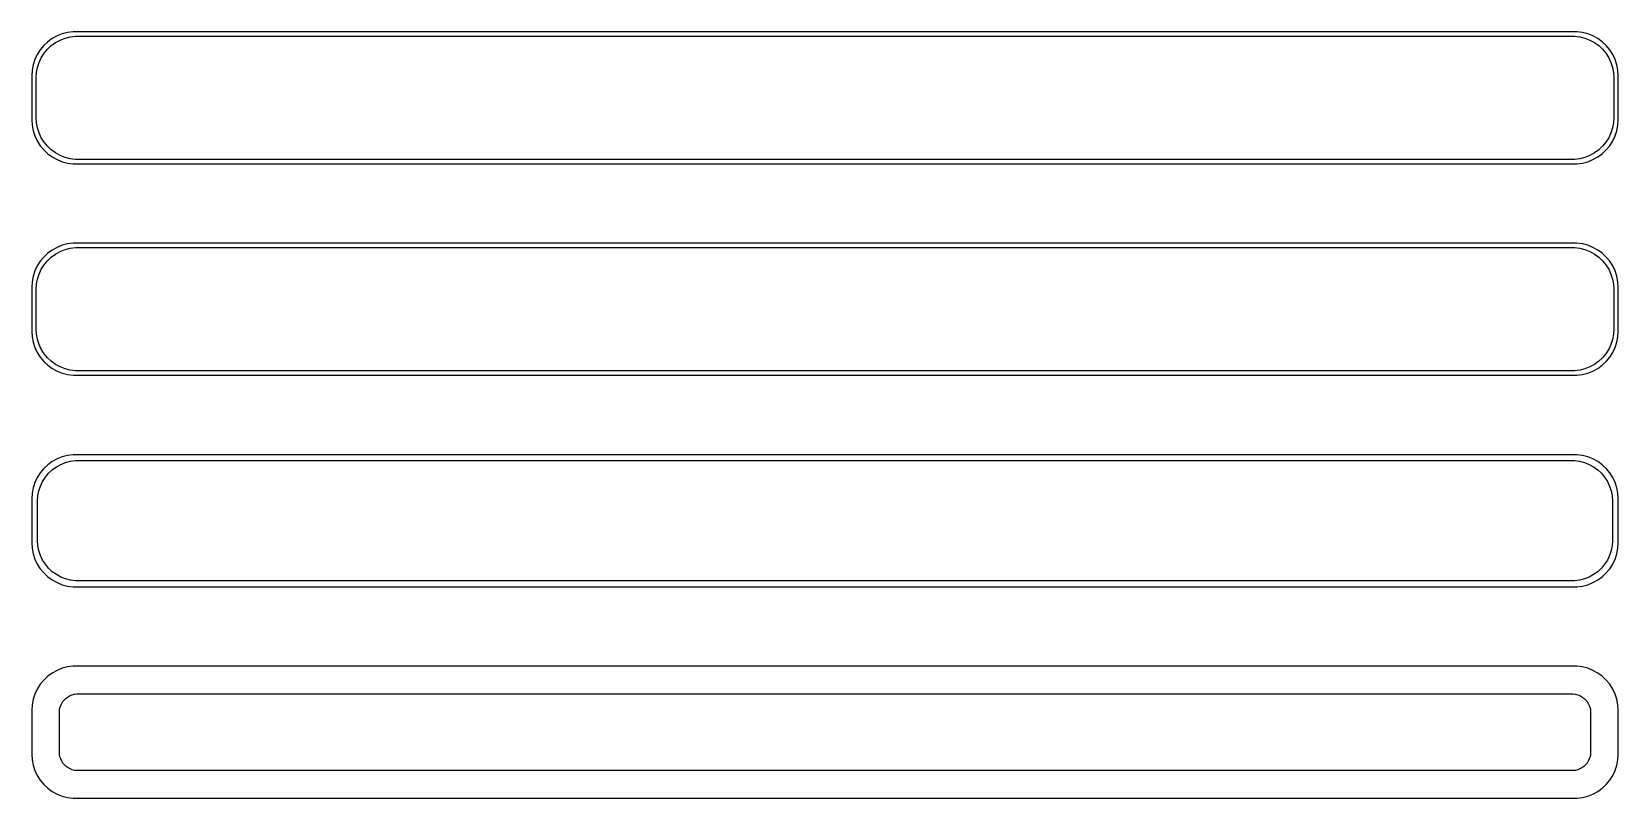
# Model space of a CAD drawing. Header units: metres. Extents: x -90 to 90, y 89 to 175.
import ezdxf

# ---------------------------------------------------------------- set-up
doc = ezdxf.new("R2010")
doc.units = ezdxf.units.M

msp = doc.modelspace()

# ---------------------------------------------------------------- linework, layer by layer
for p, q in [((-87.6791, 174.722), (-88.1871, 174.353)), ((-87.1289, 175.024), (-87.6791, 174.722)), ((-86.5451, 175.255), (-87.1289, 175.024)), ((-86.7724, 174.548), (-86.2178, 174.768)), ((-85.9369, 175.411), (-86.5451, 175.255)), ((-86.2178, 174.768), (-85.6401, 174.916)), ((-85.3139, 175.49), (-85.9369, 175.411)), ((-85.6401, 174.916), (-85.0482, 174.991)), ((85.3139, 175.49), (-85.3139, 175.49)), ((-85.0482, 174.991), (85.0482, 174.991)), ((85.0482, 174.991), (85.6401, 174.916)), ((85.9369, 175.411), (85.3139, 175.49)), ((85.6401, 174.916), (86.2178, 174.768)), ((86.5451, 175.255), (85.9369, 175.411)), ((86.2178, 174.768), (86.7724, 174.548)), ((87.1289, 175.024), (86.5451, 175.255)), ((87.6791, 174.722), (87.1289, 175.024)), ((88.1871, 174.353), (87.6791, 174.722)), ((-89.3815, 172.909), (-89.6489, 172.341)), ((-89.0451, 173.439), (-89.3815, 172.909)), ((-88.6448, 173.923), (-89.0451, 173.439)), ((-88.9125, 172.538), (-88.5928, 173.042)), ((-88.1871, 174.353), (-88.6448, 173.923)), ((-88.5928, 173.042), (-88.2126, 173.502)), ((-88.2126, 173.502), (-87.7778, 173.91)), ((-87.7778, 173.91), (-87.2952, 174.261)), ((-87.2952, 174.261), (-86.7724, 174.548)), ((86.7724, 174.548), (87.2952, 174.261)), ((87.2952, 174.261), (87.7778, 173.91)), ((87.7778, 173.91), (88.2126, 173.502)), ((88.6448, 173.923), (88.1871, 174.353)), ((88.2126, 173.502), (88.5928, 173.042)), ((88.5928, 173.042), (88.9125, 172.538)), ((89.0451, 173.439), (88.6448, 173.923)), ((89.3815, 172.909), (89.0451, 173.439)), ((89.6489, 172.341), (89.3815, 172.909)), ((-89.9606, 171.127), (-90, 170.5)), ((-89.8429, 171.743), (-89.9606, 171.127)), ((-89.6489, 172.341), (-89.8429, 171.743)), ((-89.4625, 170.845), (-89.3508, 171.431)), ((-89.3508, 171.431), (-89.1664, 171.999)), ((-89.1664, 171.999), (-88.9125, 172.538)), ((88.9125, 172.538), (89.1664, 171.999)), ((89.1664, 171.999), (89.3508, 171.431)), ((89.3508, 171.431), (89.4625, 170.845)), ((89.8429, 171.743), (89.6489, 172.341)), ((89.9606, 171.127), (89.8429, 171.743)), ((90, 170.5), (89.9606, 171.127)), ((-90, 170.5), (-90, 165.5)), ((-89.5, 170.25), (-89.4625, 170.845)), ((-89.5, 165.75), (-89.5, 170.25)), ((89.4625, 170.845), (89.5, 170.25)), ((89.5, 170.25), (89.5, 165.75)), ((90, 165.5), (90, 170.5)), ((-89.4625, 165.155), (-89.5, 165.75)), ((89.5, 165.75), (89.4625, 165.155)), ((-90, 165.5), (-89.9606, 164.873)), ((-89.9606, 164.873), (-89.8429, 164.257)), ((-89.8429, 164.257), (-89.6489, 163.659)), ((-89.3508, 164.569), (-89.4625, 165.155)), ((-89.1664, 164.001), (-89.3508, 164.569)), ((-88.9125, 163.462), (-89.1664, 164.001)), ((89.1664, 164.001), (88.9125, 163.462)), ((89.3508, 164.569), (89.1664, 164.001)), ((89.4625, 165.155), (89.3508, 164.569)), ((89.6489, 163.659), (89.8429, 164.257)), ((89.8429, 164.257), (89.9606, 164.873)), ((89.9606, 164.873), (90, 165.5)), ((-89.6489, 163.659), (-89.3815, 163.091)), ((-89.3815, 163.091), (-89.0451, 162.561)), ((-89.0451, 162.561), (-88.6448, 162.077)), ((-88.5928, 162.958), (-88.9125, 163.462)), ((-88.6448, 162.077), (-88.1871, 161.647)), ((-88.2126, 162.498), (-88.5928, 162.958)), ((-87.7778, 162.09), (-88.2126, 162.498)), ((-87.2952, 161.739), (-87.7778, 162.09)), ((87.7778, 162.09), (87.2952, 161.739)), ((88.2126, 162.498), (87.7778, 162.09)), ((88.1871, 161.647), (88.6448, 162.077)), ((88.5928, 162.958), (88.2126, 162.498)), ((88.9125, 163.462), (88.5928, 162.958)), ((88.6448, 162.077), (89.0451, 162.561)), ((89.0451, 162.561), (89.3815, 163.091)), ((89.3815, 163.091), (89.6489, 163.659)), ((-88.1871, 161.647), (-87.6791, 161.278)), ((-87.6791, 161.278), (-87.1289, 160.976)), ((-86.7724, 161.452), (-87.2952, 161.739)), ((-87.1289, 160.976), (-86.5451, 160.745)), ((-86.2178, 161.232), (-86.7724, 161.452)), ((-86.5451, 160.745), (-85.9369, 160.589)), ((-85.6401, 161.084), (-86.2178, 161.232)), ((-85.9369, 160.589), (-85.3139, 160.51)), ((-85.0482, 161.009), (-85.6401, 161.084)), ((-85.3139, 160.51), (85.3139, 160.51)), ((85.0482, 161.009), (-85.0482, 161.009)), ((85.6401, 161.084), (85.0482, 161.009)), ((85.3139, 160.51), (85.9369, 160.589)), ((86.2178, 161.232), (85.6401, 161.084)), ((85.9369, 160.589), (86.5451, 160.745)), ((86.7724, 161.452), (86.2178, 161.232)), ((86.5451, 160.745), (87.1289, 160.976)), ((87.2952, 161.739), (86.7724, 161.452)), ((87.1289, 160.976), (87.6791, 161.278)), ((87.6791, 161.278), (88.1871, 161.647)), ((-86.5451, 151.255), (-87.1289, 151.024)), ((-85.9369, 151.411), (-86.5451, 151.255)), ((-85.3139, 151.49), (-85.9369, 151.411)), ((85.3139, 151.49), (-85.3139, 151.49)), ((85.9369, 151.411), (85.3139, 151.49)), ((86.5451, 151.255), (85.9369, 151.411)), ((87.1289, 151.024), (86.5451, 151.255)), ((-89.0451, 149.439), (-89.3815, 148.909)), ((-88.6448, 149.923), (-89.0451, 149.439)), ((-88.1871, 150.353), (-88.6448, 149.923)), ((-88.5928, 149.042), (-88.2126, 149.502)), ((-88.2126, 149.502), (-87.7778, 149.91)), ((-87.6791, 150.722), (-88.1871, 150.353)), ((-87.7778, 149.91), (-87.2952, 150.261)), ((-87.1289, 151.024), (-87.6791, 150.722)), ((-87.2952, 150.261), (-86.7724, 150.548)), ((-86.7724, 150.548), (-86.2178, 150.768)), ((-86.2178, 150.768), (-85.6401, 150.916)), ((-85.6401, 150.916), (-85.0482, 150.991)), ((-85.0482, 150.991), (85.0482, 150.991)), ((85.0482, 150.991), (85.6401, 150.916)), ((85.6401, 150.916), (86.2178, 150.768)), ((86.2178, 150.768), (86.7724, 150.548)), ((86.7724, 150.548), (87.2952, 150.261)), ((87.6791, 150.722), (87.1289, 151.024)), ((87.2952, 150.261), (87.7778, 149.91)), ((88.1871, 150.353), (87.6791, 150.722)), ((87.7778, 149.91), (88.2126, 149.502)), ((88.6448, 149.923), (88.1871, 150.353)), ((88.2126, 149.502), (88.5928, 149.042)), ((89.0451, 149.439), (88.6448, 149.923)), ((89.3815, 148.909), (89.0451, 149.439)), ((-89.8429, 147.743), (-89.9606, 147.127)), ((-89.6489, 148.341), (-89.8429, 147.743)), ((-89.3815, 148.909), (-89.6489, 148.341)), ((-89.3508, 147.431), (-89.1664, 147.999)), ((-89.1664, 147.999), (-88.9125, 148.538)), ((-88.9125, 148.538), (-88.5928, 149.042)), ((88.5928, 149.042), (88.9125, 148.538)), ((88.9125, 148.538), (89.1664, 147.999)), ((89.1664, 147.999), (89.3508, 147.431)), ((89.6489, 148.341), (89.3815, 148.909)), ((89.8429, 147.743), (89.6489, 148.341)), ((89.9606, 147.127), (89.8429, 147.743)), ((-89.9606, 147.127), (-90, 146.5)), ((-90, 146.5), (-90, 141.5)), ((-89.5, 146.25), (-89.4625, 146.845)), ((-89.5, 141.75), (-89.5, 146.25)), ((-89.4625, 146.845), (-89.3508, 147.431)), ((89.3508, 147.431), (89.4625, 146.845)), ((89.4625, 146.845), (89.5, 146.25)), ((89.5, 146.25), (89.5, 141.75)), ((90, 146.5), (89.9606, 147.127)), ((90, 141.5), (90, 146.5)), ((-90, 141.5), (-89.9606, 140.873)), ((-89.9606, 140.873), (-89.8429, 140.257)), ((-89.4625, 141.155), (-89.5, 141.75)), ((-89.3508, 140.569), (-89.4625, 141.155)), ((-89.1664, 140.001), (-89.3508, 140.569)), ((89.3508, 140.569), (89.1664, 140.001)), ((89.4625, 141.155), (89.3508, 140.569)), ((89.5, 141.75), (89.4625, 141.155)), ((89.8429, 140.257), (89.9606, 140.873)), ((89.9606, 140.873), (90, 141.5)), ((-89.8429, 140.257), (-89.6489, 139.659)), ((-89.6489, 139.659), (-89.3815, 139.091)), ((-89.3815, 139.091), (-89.0451, 138.561)), ((-88.9125, 139.462), (-89.1664, 140.001)), ((-88.5928, 138.958), (-88.9125, 139.462)), ((-88.2126, 138.498), (-88.5928, 138.958)), ((88.5928, 138.958), (88.2126, 138.498)), ((88.9125, 139.462), (88.5928, 138.958)), ((89.1664, 140.001), (88.9125, 139.462)), ((89.0451, 138.561), (89.3815, 139.091)), ((89.3815, 139.091), (89.6489, 139.659)), ((89.6489, 139.659), (89.8429, 140.257)), ((-89.0451, 138.561), (-88.6448, 138.077)), ((-88.6448, 138.077), (-88.1871, 137.647)), ((-87.7778, 138.09), (-88.2126, 138.498)), ((-88.1871, 137.647), (-87.6791, 137.278)), ((-87.2952, 137.739), (-87.7778, 138.09)), ((-87.6791, 137.278), (-87.1289, 136.976)), ((-86.7724, 137.452), (-87.2952, 137.739)), ((-87.1289, 136.976), (-86.5451, 136.745)), ((-86.2178, 137.232), (-86.7724, 137.452)), ((-85.6401, 137.084), (-86.2178, 137.232)), ((-85.0482, 137.009), (-85.6401, 137.084)), ((85.0482, 137.009), (-85.0482, 137.009)), ((85.6401, 137.084), (85.0482, 137.009)), ((86.2178, 137.232), (85.6401, 137.084)), ((86.7724, 137.452), (86.2178, 137.232)), ((86.5451, 136.745), (87.1289, 136.976)), ((87.2952, 137.739), (86.7724, 137.452)), ((87.1289, 136.976), (87.6791, 137.278)), ((87.7778, 138.09), (87.2952, 137.739)), ((87.6791, 137.278), (88.1871, 137.647)), ((88.2126, 138.498), (87.7778, 138.09)), ((88.1871, 137.647), (88.6448, 138.077)), ((88.6448, 138.077), (89.0451, 138.561)), ((-86.5451, 136.745), (-85.9369, 136.589)), ((-85.9369, 136.589), (-85.3139, 136.51)), ((-85.3139, 136.51), (85.3139, 136.51)), ((85.3139, 136.51), (85.9369, 136.589)), ((85.9369, 136.589), (86.5451, 136.745)), ((-88.1871, 126.353), (-88.6448, 125.923)), ((-87.6791, 126.722), (-88.1871, 126.353)), ((-87.1289, 127.024), (-87.6791, 126.722)), ((-87.6684, 125.778), (-87.2032, 126.116)), ((-87.2032, 126.116), (-86.6994, 126.393)), ((-86.5451, 127.255), (-87.1289, 127.024)), ((-86.6994, 126.393), (-86.1648, 126.604)), ((-85.9369, 127.411), (-86.5451, 127.255)), ((-86.1648, 126.604), (-85.6079, 126.747)), ((-85.3139, 127.49), (-85.9369, 127.411)), ((-85.6079, 126.747), (-85.0375, 126.819)), ((85.3139, 127.49), (-85.3139, 127.49)), ((-85.0375, 126.819), (85.0375, 126.819)), ((85.0375, 126.819), (85.6079, 126.747)), ((85.9369, 127.411), (85.3139, 127.49)), ((85.6079, 126.747), (86.1648, 126.604)), ((86.5451, 127.255), (85.9369, 127.411)), ((86.1648, 126.604), (86.6994, 126.393)), ((87.1289, 127.024), (86.5451, 127.255)), ((86.6994, 126.393), (87.2032, 126.116)), ((87.6791, 126.722), (87.1289, 127.024)), ((87.2032, 126.116), (87.6684, 125.778)), ((88.1871, 126.353), (87.6791, 126.722)), ((88.6448, 125.923), (88.1871, 126.353)), ((-89.6489, 124.341), (-89.8429, 123.743)), ((-89.3815, 124.909), (-89.6489, 124.341)), ((-89.0451, 125.439), (-89.3815, 124.909)), ((-88.6448, 125.923), (-89.0451, 125.439)), ((-89.0069, 123.935), (-88.7621, 124.456)), ((-88.7621, 124.456), (-88.454, 124.941)), ((-88.454, 124.941), (-88.0875, 125.384)), ((-88.0875, 125.384), (-87.6684, 125.778)), ((87.6684, 125.778), (88.0875, 125.384)), ((88.0875, 125.384), (88.454, 124.941)), ((88.454, 124.941), (88.7621, 124.456)), ((89.0451, 125.439), (88.6448, 125.923)), ((88.7621, 124.456), (89.0069, 123.935)), ((89.3815, 124.909), (89.0451, 125.439)), ((89.6489, 124.341), (89.3815, 124.909)), ((89.8429, 123.743), (89.6489, 124.341)), ((-89.9606, 123.127), (-90, 122.5)), ((-90, 122.5), (-90, 117.5)), ((-89.8429, 123.743), (-89.9606, 123.127)), ((-89.3284, 122.25), (-89.2923, 122.824)), ((-89.2923, 122.824), (-89.1846, 123.389)), ((-89.1846, 123.389), (-89.0069, 123.935)), ((89.0069, 123.935), (89.1846, 123.389)), ((89.1846, 123.389), (89.2923, 122.824)), ((89.2923, 122.824), (89.3284, 122.25)), ((89.9606, 123.127), (89.8429, 123.743)), ((90, 122.5), (89.9606, 123.127)), ((90, 117.5), (90, 122.5)), ((-89.3284, 117.75), (-89.3284, 122.25)), ((89.3284, 122.25), (89.3284, 117.75)), ((-90, 117.5), (-89.9606, 116.873)), ((-89.2923, 117.176), (-89.3284, 117.75)), ((-89.1846, 116.611), (-89.2923, 117.176)), ((89.2923, 117.176), (89.1846, 116.611)), ((89.3284, 117.75), (89.2923, 117.176)), ((89.9606, 116.873), (90, 117.5)), ((-89.9606, 116.873), (-89.8429, 116.257)), ((-89.8429, 116.257), (-89.6489, 115.659)), ((-89.6489, 115.659), (-89.3815, 115.091)), ((-89.0069, 116.065), (-89.1846, 116.611)), ((-88.7621, 115.544), (-89.0069, 116.065)), ((-88.454, 115.059), (-88.7621, 115.544)), ((88.7621, 115.544), (88.454, 115.059)), ((89.0069, 116.065), (88.7621, 115.544)), ((89.1846, 116.611), (89.0069, 116.065)), ((89.3815, 115.091), (89.6489, 115.659)), ((89.6489, 115.659), (89.8429, 116.257)), ((89.8429, 116.257), (89.9606, 116.873)), ((-89.3815, 115.091), (-89.0451, 114.561)), ((-89.0451, 114.561), (-88.6448, 114.077)), ((-88.6448, 114.077), (-88.1871, 113.647)), ((-88.0875, 114.616), (-88.454, 115.059)), ((-88.1871, 113.647), (-87.6791, 113.278)), ((-87.6684, 114.222), (-88.0875, 114.616)), ((-87.2032, 113.884), (-87.6684, 114.222)), ((-86.6994, 113.607), (-87.2032, 113.884)), ((-86.1648, 113.396), (-86.6994, 113.607)), ((86.6994, 113.607), (86.1648, 113.396)), ((87.2032, 113.884), (86.6994, 113.607)), ((87.6684, 114.222), (87.2032, 113.884)), ((88.0875, 114.616), (87.6684, 114.222)), ((87.6791, 113.278), (88.1871, 113.647)), ((88.454, 115.059), (88.0875, 114.616)), ((88.1871, 113.647), (88.6448, 114.077)), ((88.6448, 114.077), (89.0451, 114.561)), ((89.0451, 114.561), (89.3815, 115.091)), ((-87.6791, 113.278), (-87.1289, 112.976)), ((-87.1289, 112.976), (-86.5451, 112.745)), ((-86.5451, 112.745), (-85.9369, 112.589)), ((-85.6079, 113.253), (-86.1648, 113.396)), ((-85.9369, 112.589), (-85.3139, 112.51)), ((-85.0375, 113.181), (-85.6079, 113.253)), ((-85.3139, 112.51), (85.3139, 112.51)), ((85.0375, 113.181), (-85.0375, 113.181)), ((85.6079, 113.253), (85.0375, 113.181)), ((85.3139, 112.51), (85.9369, 112.589)), ((86.1648, 113.396), (85.6079, 113.253)), ((85.9369, 112.589), (86.5451, 112.745)), ((86.5451, 112.745), (87.1289, 112.976)), ((87.1289, 112.976), (87.6791, 113.278)), ((-87.6791, 102.722), (-88.1871, 102.353)), ((-87.1289, 103.024), (-87.6791, 102.722)), ((-86.5451, 103.255), (-87.1289, 103.024)), ((-85.9369, 103.411), (-86.5451, 103.255)), ((-85.3139, 103.49), (-85.9369, 103.411)), ((85.3139, 103.49), (-85.3139, 103.49)), ((85.9369, 103.411), (85.3139, 103.49)), ((86.5451, 103.255), (85.9369, 103.411)), ((87.1289, 103.024), (86.5451, 103.255)), ((87.6791, 102.722), (87.1289, 103.024)), ((88.1871, 102.353), (87.6791, 102.722)), ((-89.3815, 100.909), (-89.6489, 100.341)), ((-89.0451, 101.439), (-89.3815, 100.909)), ((-88.6448, 101.923), (-89.0451, 101.439)), ((-88.1871, 102.353), (-88.6448, 101.923)), ((88.6448, 101.923), (88.1871, 102.353)), ((89.0451, 101.439), (88.6448, 101.923)), ((89.3815, 100.909), (89.0451, 101.439)), ((89.6489, 100.341), (89.3815, 100.909)), ((-89.9606, 99.1267), (-90, 98.5)), ((-89.8429, 99.7434), (-89.9606, 99.1267)), ((-89.6489, 100.341), (-89.8429, 99.7434)), ((-86.7934, 98.7746), (-86.7115, 99.0266)), ((-86.7115, 99.0266), (-86.5987, 99.2663)), ((-86.5987, 99.2663), (-86.4567, 99.49)), ((-86.4567, 99.49), (-86.2879, 99.6941)), ((-86.2879, 99.6941), (-86.0947, 99.8755)), ((-86.0947, 99.8755), (-85.8804, 100.031)), ((-85.8804, 100.031), (-85.6482, 100.159)), ((-85.6482, 100.159), (-85.4019, 100.256)), ((-85.4019, 100.256), (-85.1453, 100.322)), ((-85.1453, 100.322), (-84.8825, 100.355)), ((-84.8825, 100.355), (84.8825, 100.355)), ((84.8825, 100.355), (85.1453, 100.322)), ((85.1453, 100.322), (85.4019, 100.256)), ((85.4019, 100.256), (85.6482, 100.159)), ((85.6482, 100.159), (85.8804, 100.031)), ((85.8804, 100.031), (86.0947, 99.8755)), ((86.0947, 99.8755), (86.2879, 99.6941)), ((86.2879, 99.6941), (86.4567, 99.49)), ((86.4567, 99.49), (86.5987, 99.2663)), ((86.5987, 99.2663), (86.7115, 99.0266)), ((86.7115, 99.0266), (86.7934, 98.7746)), ((89.8429, 99.7434), (89.6489, 100.341)), ((89.9606, 99.1267), (89.8429, 99.7434)), ((90, 98.5), (89.9606, 99.1267)), ((-90, 98.5), (-90, 93.5)), ((-86.8596, 98.25), (-86.843, 98.5144)), ((-86.8596, 93.75), (-86.8596, 98.25)), ((-86.843, 98.5144), (-86.7934, 98.7746)), ((86.7934, 98.7746), (86.843, 98.5144)), ((86.843, 98.5144), (86.8596, 98.25)), ((86.8596, 98.25), (86.8596, 93.75)), ((90, 93.5), (90, 98.5)), ((-86.843, 93.4856), (-86.8596, 93.75)), ((86.8596, 93.75), (86.843, 93.4856)), ((-90, 93.5), (-89.9606, 92.8733)), ((-89.9606, 92.8733), (-89.8429, 92.2566)), ((-89.8429, 92.2566), (-89.6489, 91.6594)), ((-86.7934, 93.2254), (-86.843, 93.4856)), ((-86.7115, 92.9734), (-86.7934, 93.2254)), ((-86.5987, 92.7337), (-86.7115, 92.9734)), ((-86.4567, 92.51), (-86.5987, 92.7337)), ((-86.2879, 92.3059), (-86.4567, 92.51)), ((-86.0947, 92.1245), (-86.2879, 92.3059)), ((-85.8804, 91.9688), (-86.0947, 92.1245)), ((-85.6482, 91.8412), (-85.8804, 91.9688)), ((-85.4019, 91.7436), (-85.6482, 91.8412)), ((85.6482, 91.8412), (85.4019, 91.7436)), ((85.8804, 91.9688), (85.6482, 91.8412)), ((86.0947, 92.1245), (85.8804, 91.9688)), ((86.2879, 92.3059), (86.0947, 92.1245)), ((86.4567, 92.51), (86.2879, 92.3059)), ((86.5987, 92.7337), (86.4567, 92.51)), ((86.7115, 92.9734), (86.5987, 92.7337)), ((86.7934, 93.2254), (86.7115, 92.9734)), ((86.843, 93.4856), (86.7934, 93.2254)), ((89.6489, 91.6594), (89.8429, 92.2566)), ((89.8429, 92.2566), (89.9606, 92.8733)), ((89.9606, 92.8733), (90, 93.5)), ((-89.6489, 91.6594), (-89.3815, 91.0912)), ((-89.3815, 91.0912), (-89.0451, 90.5611)), ((-89.0451, 90.5611), (-88.6448, 90.0773)), ((-88.6448, 90.0773), (-88.1871, 89.6474)), ((-85.1453, 91.6777), (-85.4019, 91.7436)), ((-84.8825, 91.6445), (-85.1453, 91.6777)), ((84.8825, 91.6445), (-84.8825, 91.6445)), ((85.1453, 91.6777), (84.8825, 91.6445)), ((85.4019, 91.7436), (85.1453, 91.6777)), ((88.1871, 89.6474), (88.6448, 90.0773)), ((88.6448, 90.0773), (89.0451, 90.5611)), ((89.0451, 90.5611), (89.3815, 91.0912)), ((89.3815, 91.0912), (89.6489, 91.6594)), ((-88.1871, 89.6474), (-87.6791, 89.2784)), ((-87.6791, 89.2784), (-87.1289, 88.9759)), ((-87.1289, 88.9759), (-86.5451, 88.7447)), ((-86.5451, 88.7447), (-85.9369, 88.5886)), ((-85.9369, 88.5886), (-85.3139, 88.5099)), ((-85.3139, 88.5099), (85.3139, 88.5099)), ((85.3139, 88.5099), (85.9369, 88.5886)), ((85.9369, 88.5886), (86.5451, 88.7447)), ((86.5451, 88.7447), (87.1289, 88.9759)), ((87.1289, 88.9759), (87.6791, 89.2784)), ((87.6791, 89.2784), (88.1871, 89.6474))]:
    msp.add_line(p, q)

doc.saveas('drawing.dxf')
